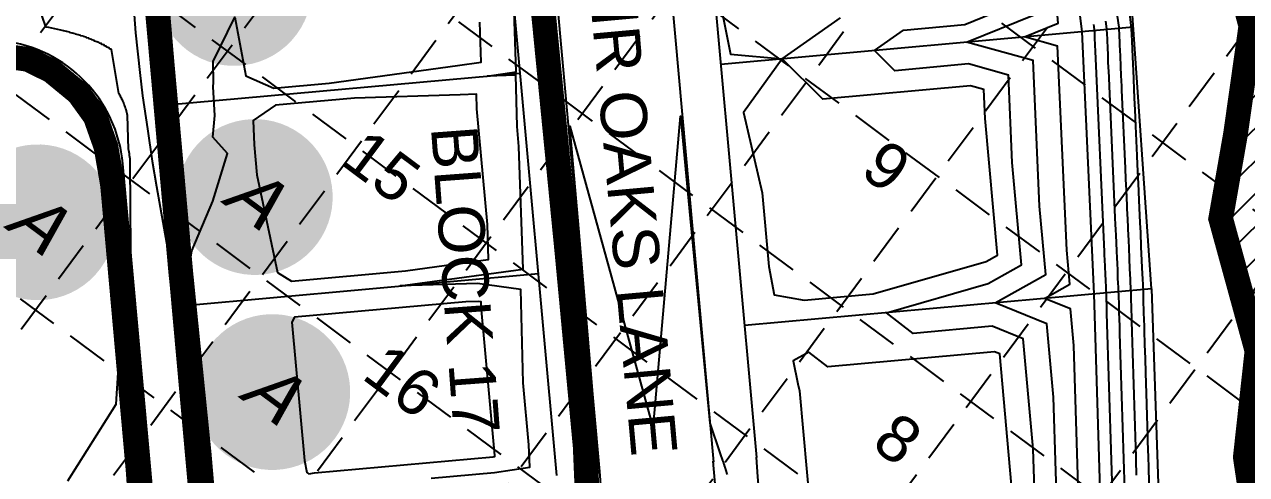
# Model space of a CAD drawing. Header units: feet. Extents: x 2260 to 6199, y 3666 to 7344.
# Drawn here: x 4487.2 to 4883.5, y 5452.8 to 5598.8 of the extents above; entities that cross this region are included whole.
import ezdxf
from ezdxf.enums import TextEntityAlignment as Align

# ---------------------------------------------------------------- set-up
doc = ezdxf.new("R2010")
doc.units = ezdxf.units.FT
doc.header["$LTSCALE"] = 40
doc.header["$MEASUREMENT"] = 0
doc.linetypes.add('HIDDEN', pattern=[0.375, 0.25, -0.125])
for name, color, linetype in [('ALTURA LOGO', 4, 'CONTINUOUS'), ('BOUNDARY-LINE', 1, 'CONTINUOUS'), ('EOP-PROP', 4, 'CONTINUOUS'), ('EROSION BLANKETS', 84, 'CONTINUOUS'), ('FLOW-ARROWS', 253, 'CONTINUOUS'), ('GRID', 254, 'HIDDEN'), ('LOT-NOS', 4, 'CONTINUOUS'), ('lots-line', 4, 'CONTINUOUS'), ('PC', 43, 'CONTINUOUS'), ('POND', 5, 'CONTINUOUS'), ('ST-ROW', 2, 'CONTINUOUS'), ('STREET-NAME', 3, 'CONTINUOUS')]:
    doc.layers.add(name, color=color, linetype=linetype)
doc.styles.add('altura', font='ARIAL.TTF', dxfattribs={"oblique": 15})
doc.styles.get("Standard").update_dxf_attribs({"font": 'ARIAL.TTF'})

msp = doc.modelspace()

# ---------------------------------------------------------------- hatches: boundary and pattern name
at = {"layer": 'ALTURA LOGO'}
h = msp.add_hatch(color=42, dxfattribs=at)
edge = h.paths.add_edge_path()
edge.add_ellipse((4555.17, 5610.59), major_axis=(15.08, 20.26), ratio=1, start_angle=-89.9995, end_angle=90.0005)
edge.add_ellipse((4555.17, 5610.59), major_axis=(15.08, 20.26), ratio=1, start_angle=89.9999, end_angle=269.9999)
h.paths.add_polyline_path([(4530.71, 5615.83), (4566.89, 5588.9), (4580.26, 5606.86), (4544.08, 5633.79)], flags=24)
h = msp.add_hatch(color=42, dxfattribs=at)
edge = h.paths.add_edge_path()
edge.add_ellipse((4561.89, 5542.81), major_axis=(15.08, 20.26), ratio=1, start_angle=-89.9995, end_angle=90.0005)
edge.add_ellipse((4561.89, 5542.81), major_axis=(15.08, 20.26), ratio=1, start_angle=89.9999, end_angle=269.9999)
h.paths.add_polyline_path([(4537.43, 5548.06), (4573.61, 5521.12), (4586.99, 5539.08), (4550.8, 5566.02)], flags=24)
h = msp.add_hatch(color=42, dxfattribs=at)
edge = h.paths.add_edge_path()
edge.add_ellipse((4491.52, 5534.61), major_axis=(15.08, 20.26), ratio=1, start_angle=-89.9995, end_angle=90.0005)
edge.add_ellipse((4491.52, 5534.61), major_axis=(15.08, 20.26), ratio=1, start_angle=89.9999, end_angle=269.9999)
h.paths.add_polyline_path([(4467.06, 5539.85), (4503.24, 5512.92), (4516.62, 5530.88), (4480.43, 5557.81)], flags=24)
h = msp.add_hatch(color=42, dxfattribs=at)
edge = h.paths.add_edge_path()
edge.add_ellipse((4567.57, 5479.58), major_axis=(15.08, 20.26), ratio=1, start_angle=-89.9995, end_angle=90.0005)
edge.add_ellipse((4567.57, 5479.58), major_axis=(15.08, 20.26), ratio=1, start_angle=89.9999, end_angle=269.9999)
h.paths.add_polyline_path([(4543.11, 5484.83), (4579.29, 5457.89), (4592.66, 5475.85), (4556.48, 5502.79)], flags=24)
at = {"layer": 'POND'}
h = msp.add_hatch(dxfattribs=at)
h.set_pattern_fill('ANSI31', color=256, scale=60, style=0)
edge = h.paths.add_edge_path()
edge.add_line((4863.35, 6262.33), (4832.61, 6283.58))
edge.add_line((4832.61, 6283.58), (4828.95, 6094.85))
edge.add_line((4828.95, 6094.85), (4828.26, 6021.94))
edge.add_line((4828.26, 6021.94), (4847.63, 5898.39))
edge.add_line((4847.63, 5898.39), (4848.09, 5787.7))
edge.add_line((4848.09, 5787.7), (4853.68, 5749.38))
edge.add_line((4853.68, 5749.38), (4869.8, 5688.77))
edge.add_line((4869.8, 5688.77), (4874.38, 5637.74))
edge.add_line((4874.38, 5637.74), (4884.84, 5598.23))
edge.add_line((4884.84, 5598.23), (4879.89, 5563.29))
edge.add_line((4879.89, 5563.29), (4875.07, 5535.8))
edge.add_line((4875.07, 5535.8), (4886.83, 5492.93))
edge.add_line((4886.83, 5492.93), (4883.05, 5458.46))
edge.add_line((4883.05, 5458.46), (4889.3, 5416.55))
edge.add_line((4889.3, 5416.55), (4906.43, 5313.8))
edge.add_line((4906.43, 5313.8), (4892, 5244.12))
edge.add_line((4892, 5244.12), (4898.16, 5209.04))
edge.add_line((4898.16, 5209.04), (4893.39, 5196.19))
edge.add_line((4893.39, 5196.19), (4908.41, 5098.29))
edge.add_line((4908.41, 5098.29), (4924.31, 5022.58))
edge.add_line((4924.31, 5022.58), (4923.27, 4983.4))
edge.add_line((4923.27, 4983.4), (4937.52, 4964.85))
edge.add_line((4937.52, 4964.85), (4969.27, 4921.35))
edge.add_line((4969.27, 4921.35), (4967.62, 4860.73))
edge.add_line((4967.62, 4860.73), (4960.16, 4836.43))
edge.add_line((4960.16, 4836.43), (4955.17, 4822.59))
edge.add_line((4955.17, 4822.59), (4971.99, 4795.47))
edge.add_line((4971.99, 4795.47), (4979.84, 4773.67))
edge.add_line((4979.84, 4773.67), (4989.69, 4738.4))
edge.add_line((4989.69, 4738.4), (4988.66, 4699.21))
edge.add_line((4988.66, 4699.21), (4985.5, 4689.56))
edge.add_line((4985.5, 4689.56), (4978.63, 4658.69))
edge.add_line((4978.63, 4658.69), (4976.82, 4640.05))
edge.add_line((4976.82, 4640.05), (4998.82, 4615.76))
edge.add_line((4998.82, 4615.76), (5014.41, 4588.23))
edge.add_line((5014.41, 4588.23), (5041.93, 4510.34))
edge.add_line((5041.93, 4510.34), (5037.43, 4487.52))
edge.add_line((5037.43, 4487.52), (5039.13, 4428.44))
edge.add_line((5039.13, 4428.44), (5050.17, 4396.85))
edge.add_line((5050.17, 4396.85), (5077.99, 4337.7))
edge.add_line((5077.99, 4337.7), (5172.27, 4069.55))
edge.add_line((5172.27, 4069.55), (5191.8, 4095.13))
edge.add_line((5191.8, 4095.13), (5125.44, 4396.17))
edge.add_line((5125.44, 4396.17), (5117.34, 4487.53))
edge.add_line((5117.34, 4487.53), (5073.41, 4643.97))
edge.add_line((5073.41, 4643.97), (5064.9, 4695.71))
edge.add_line((5064.9, 4695.71), (5032.39, 4796.89))
edge.add_line((5032.39, 4796.89), (5027.79, 4859.49))
edge.add_line((5027.79, 4859.49), (5015.99, 4975.61))
edge.add_line((5015.99, 4975.61), (4999.41, 5007.17))
edge.add_line((4999.41, 5007.17), (4995.84, 5066.28))
edge.add_line((4995.84, 5066.28), (4938.69, 5327.03))
edge.add_line((4938.69, 5327.03), (4957.4, 5595.01))
edge.add_line((4957.4, 5595.01), (4940.45, 5946.72))
edge.add_line((4940.45, 5946.72), (4931.05, 6032.46))
edge.add_line((4931.05, 6032.46), (4906.39, 6095.71))
edge.add_line((4906.39, 6095.71), (4865.82, 6172.04))
edge.add_line((4865.82, 6172.04), (4864.54, 6247.04))

# ---------------------------------------------------------------- linework, layer by layer
at = {"layer": 'BOUNDARY-LINE', "color": 7}
for q in [(4845.55, 5614.34), (4857.77, 5360.25)]:
    msp.add_line((4852.66, 5513.09), q, dxfattribs=at)
at = {"layer": 'EOP-PROP', "color": 7}
for p, q in [((4645.03, 6181.09), (4710.64, 5456.86)), ((4650.14, 5714.25), (4673.71, 5453.83)), ((4541.25, 5441.83), (4516.85, 5711.42)), ((4529.3, 5440.75), (4519.09, 5553.6))]:
    msp.add_line(p, q, dxfattribs=at)
for centre, radius, start, end in [((4475.27, 5549.63), 44, 5.1728, 83.5804), ((4174.1, 5408.6), 538.66, 323.3765, 5.1728), ((4174.1, 5408.6), 501.66, 323.3765, 5.1728)]:
    msp.add_arc(centre, radius, start, end, dxfattribs=at)
at = {"layer": 'EROSION BLANKETS', "const_width": 8}
for points in [[(4671.33, 5406.6), (4669.01, 5461.99), (4663.15, 5524.35), (4654.51, 5612.4), (4648.02, 5690.09), (4646.19, 5713.91), (4643.76, 5720.35), (4640.06, 5724.92), (4635.73, 5727.47), (4631.17, 5728.39), (4624.12, 5727.72), (4594.71, 5725.39), (4568.1, 5725.03), (4542.49, 5725.57), (4528.39, 5726.09), (4525.98, 5726.05), (4525.35, 5725.96), (4525.02, 5725.73), (4523.95, 5724.93), (4522.78, 5723.89), (4522.64, 5722.72)], [(4462.14, 5156.9), (4459, 5158.87), (4457.37, 5164.32), (4461.37, 5171.63), (4471.19, 5184.89), (4491.61, 5212.94), (4502.98, 5232.65), (4515.51, 5259.74), (4526.74, 5285.91), (4536.96, 5322.88), (4543.87, 5358.18), (4547.09, 5387.83), (4547.01, 5406.17), (4546.38, 5430.26), (4543.85, 5459.68), (4537.86, 5518.71), (4531.81, 5586.52), (4527.34, 5639.5), (4523.24, 5685.02), (4520.52, 5711.99), (4521.4, 5716.25), (4521.8, 5720.87), (4522.4, 5722.7), (4524.33, 5724.29)], [(4465.56, 5590.67), (4488.36, 5587.43), (4495.92, 5583.7), (4504.7, 5576.49), (4510.15, 5568.93), (4513.65, 5559.04), (4515.77, 5546.66), (4524.06, 5454.1), (4526.54, 5418.13), (4525.94, 5388.86), (4521.24, 5347.05), (4513.56, 5313.46), (4501.87, 5278.67), (4485.66, 5243.22), (4465.28, 5209.43)]]:
    msp.add_lwpolyline(points, dxfattribs=at)
at = {"layer": 'FLOW-ARROWS', "color": 7}
for points in [[(4765.55, 5588.5, 0, 1.67, 0), (4760.55, 5588.24, 0, 0, 0), (4744.69, 5587.4, 0, 0, 0)], [(4715.91, 5584.28, 0, 1.67, 0), (4720.9, 5583.98, 0, 0, 0), (4727.49, 5583.59, 0, 0, 0)], [(4599.86, 5579.09, 0, 1.67, 0), (4594.86, 5578.93, 0, 0, 0), (4579.6, 5578.44, 0, 0, 0)], [(4564.95, 5566.35, 0, 1.67, 0), (4563.18, 5561.67, 0, 0, 0), (4561.62, 5557.54, 0, 0, 0)], [(4563.13, 5536.25, 0, 1.67, 0), (4562.19, 5541.16, 0, 0, 0), (4561.15, 5546.6, 0, 0, 0)], [(4601.99, 5514.1, 0, 1.67, 0), (4597, 5513.76, 0, 0, 0), (4584.13, 5512.88, 0, 0, 0)], [(4568.36, 5505.25, 0, 1.67, 0), (4567.03, 5500.44, 0, 0, 0), (4565.49, 5494.89, 0, 0, 0)], [(4773.21, 5503.84, 0, 1.67, 0), (4768.22, 5503.58, 0, 0, 0), (4752.36, 5502.75, 0, 0, 0)], [(4723.57, 5499.62, 0, 1.67, 0), (4728.56, 5499.32, 0, 0, 0), (4735.15, 5498.93, 0, 0, 0)], [(4566.23, 5472.56, 0, 1.67, 0), (4565.92, 5477.55, 0, 0, 0), (4565.26, 5488.61, 0, 0, 0)]]:
    msp.add_lwpolyline(points, format="xyseb", dxfattribs=at)
at = {"layer": 'GRID', "linetype": 'HIDDEN', "ltscale": 1.35}
for p, q in [((3177.27, 6805.06), (5779.7, 4875.88)), ((3146.15, 6763.08), (5748.58, 4833.91)), ((3115.04, 6721.11), (5717.47, 4791.93)), ((3083.92, 6679.13), (5686.35, 4749.96)), ((3052.8, 6637.16), (5655.24, 4707.99)), ((3021.69, 6595.18), (5624.12, 4666.01)), ((4946.68, 6208.84), (3857.49, 4739.54)), ((4988.65, 6177.73), (3899.47, 4708.43)), ((5030.63, 6146.61), (3941.44, 4677.31)), ((5072.6, 6115.5), (3983.42, 4646.2)), ((5114.58, 6084.38), (4025.39, 4615.08)), ((5156.55, 6053.27), (4067.37, 4583.97)), ((5198.53, 6022.15), (4109.34, 4552.85)), ((5240.5, 5991.04), (4151.32, 4521.73))]:
    msp.add_line(p, q, dxfattribs=at)
at = {"layer": 'lots-line', "color": 7}
for p, q in [((4545.24, 5442.2), (4519.98, 5721.22)), ((4846.71, 5597.9), (4712.97, 5585.8)), ((4533.43, 5572.65), (4647.96, 5583.02)), ((4525.32, 5440.39), (4515.1, 5553.24)), ((4539.31, 5507.69), (4653.84, 5518.06)), ((4852.66, 5513.09), (4720.64, 5501.14))]:
    msp.add_line(p, q, dxfattribs=at)
msp.add_arc((4475.27, 5549.63), 40, 5.1728, 83.5804, dxfattribs=at)
at = {"layer": 'PC', "color": 43, "flags": 128}
for points, elevation in [([(4829.58, 5424.8), (4827.43, 5494.68), (4826.36, 5506.54), (4817.96, 5509.95), (4826.17, 5514.55), (4825.17, 5525.61), (4822.21, 5591.72), (4811.42, 5594.71), (4822.37, 5599.16), (4821.47, 5609.12), (4813.14, 5676.65), (4802.38, 5679.24), (4812.5, 5683.72), (4811.6, 5693.68), (4804.4, 5765.27), (4793.81, 5850.16), (4786.73, 5935.37)], 545), ([(4836.82, 5419.68), (4834, 5511.41), (4830.19, 5596.41), (4819.78, 5680.81)], 544), ([(4709.78, 5621.13), (4716.16, 5589.09), (4732.89, 5587.6), (4751.77, 5600.86)], 548), ([(4501.22, 5450.75), (4516.97, 5475.65), (4519.06, 5509.57), (4519.7, 5513.02), (4521.76, 5524.12), (4521.75, 5524.7), (4521.75, 5525.11), (4521.74, 5525.76), (4521.52, 5553.82), (4521.51, 5554.01), (4521.48, 5554.6), (4521.43, 5555.17), (4521.37, 5555.73), (4521.31, 5556.28), (4521.22, 5556.82), (4521.13, 5557.34), (4521.03, 5557.86), (4520.91, 5558.36), (4520.61, 5569.25), (4520.5, 5569.74), (4520.39, 5570.22), (4520.28, 5570.68), (4520.15, 5571.14), (4520.02, 5571.58), (4519.88, 5572.01), (4519.73, 5572.43), (4519.58, 5572.83), (4519.43, 5573.22), (4519.26, 5573.61), (4519.1, 5573.98), (4518.92, 5574.34), (4518.75, 5574.69), (4518.56, 5575.02), (4518.5, 5575.17), (4518.34, 5575.49), (4518.18, 5575.79), (4518.02, 5576.08), (4517.86, 5576.36), (4515.38, 5590.66), (4514.75, 5590.87), (4514.6, 5591.17), (4513.96, 5591.37), (4513.81, 5591.65), (4513.15, 5591.85), (4513.01, 5592.11), (4512.33, 5592.3), (4512.19, 5592.54), (4511.5, 5592.74), (4511.36, 5592.96), (4510.65, 5593.15), (4509.93, 5593.35), (4509.8, 5593.55), (4509.06, 5593.74), (4508.93, 5593.92), (4508.18, 5594.12), (4508.06, 5594.27), (4507.29, 5594.47), (4507.17, 5594.61), (4506.39, 5594.8), (4506.28, 5594.93), (4505.48, 5595.12), (4505.38, 5595.23), (4504.57, 5595.42), (4503.74, 5595.62), (4503.65, 5595.71), (4502.8, 5595.9), (4502.72, 5595.98), (4501.86, 5596.18), (4501.79, 5596.24), (4500.92, 5596.43), (4500.85, 5596.49), (4499.96, 5596.68), (4499.9, 5596.73), (4499.01, 5596.91), (4498.96, 5596.95), (4498.05, 5597.14), (4498.01, 5597.16), (4497.08, 5597.35), (4497.05, 5597.37), (4496.12, 5597.55), (4496.1, 5597.57), (4495.15, 5597.75), (4494.21, 5597.93), (4494.14, 5598.11), (4494.12, 5598.17), (4494.07, 5598.32), (4492.08, 5603.96)], 549), ([(4522.45, 5606.36), (4523.21, 5596.05), (4524.66, 5583.19), (4525.51, 5575.65), (4527.07, 5564.97), (4528.61, 5554.46), (4530.05, 5546.2), (4533.54, 5526.17)], 549), ([(4619.06, 5451.69), (4639.6, 5453.55), (4651.02, 5455.24), (4650.77, 5462.46), (4648.95, 5482.55), (4648.19, 5512.85), (4634.05, 5514.8), (4609.02, 5514), (4633.82, 5517.41), (4648.89, 5519.45), (4647.5, 5559.18), (4646.91, 5565.67), (4646.48, 5582.29), (4637.22, 5582.04), (4646.63, 5583.39), (4645.85, 5606.31)], 548), ([(4815.09, 5435.02), (4814.28, 5461.23), (4811.06, 5496.8), (4800.99, 5500.9), (4775.38, 5498.58), (4766.7, 5505.31), (4799.73, 5514.8), (4810.51, 5520.83), (4807.5, 5554.02), (4806.23, 5582.36), (4793.29, 5585.94), (4769.39, 5583.77), (4762.77, 5590.3), (4772.21, 5596.93), (4792.13, 5598.74), (4806.73, 5604.68)], 547), ([(4851.89, 5450.14), (4851.74, 5455.2), (4851.64, 5458.49), (4851.48, 5463.55), (4851.44, 5465.02), (4851.32, 5468.73), (4851.23, 5471.78), (4851.11, 5475.77), (4850.8, 5485.82), (4850.65, 5490.46), (4850.51, 5495.02), (4850.38, 5499.5), (4850.33, 5500.93), (4850.2, 5505.28), (4850.07, 5509.6), (4850, 5511.9), (4849.99, 5512.12), (4849.8, 5516.38), (4849.73, 5517.81), (4849.54, 5522.19), (4849.33, 5526.67), (4849.13, 5531.27), (4848.98, 5534.49), (4848.77, 5539.36), (4848.54, 5544.39), (4848.52, 5544.96), (4848.33, 5549.14), (4848.14, 5553.36), (4848.01, 5556.23), (4847.8, 5561.01), (4847.58, 5565.82), (4847.34, 5571.18), (4847.27, 5572.8), (4847.06, 5577.42), (4846.89, 5581.32), (4846.68, 5585.94), (4846.47, 5590.63), (4846.46, 5590.86), (4846.24, 5595.66), (4846.18, 5597.12), (4846.07, 5598.37), (4845.48, 5603.18)], 540), ([(4533.54, 5526.17), (4533.61, 5525.77), (4533.71, 5525.2), (4534.82, 5522.29), (4538.98, 5511.37), (4541.47, 5525.33), (4548.29, 5541.46), (4553.01, 5556.93), (4548.26, 5562.18), (4548.96, 5569.28), (4548.4, 5578.52), (4548.51, 5579.9), (4548.38, 5586.74), (4555.47, 5601.11), (4559, 5582.13), (4568.08, 5578.08), (4586.01, 5579.7), (4627.66, 5585.48), (4635.29, 5586.57), (4634.85, 5599.54)], 549), ([(4822.33, 5429.91), (4820.86, 5477.95), (4818.71, 5501.67), (4801.92, 5508.5), (4818.34, 5517.69), (4816.33, 5539.82), (4814.22, 5587.04), (4792.65, 5593.01), (4814.55, 5601.92)], 546), ([(4843.96, 5447.73), (4842.4, 5498.61), (4842.33, 5500.93), (4842.26, 5503.21), (4842.19, 5505.45), (4842.17, 5506.17), (4842.1, 5508.34), (4842.03, 5510.5), (4842, 5511.65), (4841.99, 5511.76), (4841.9, 5513.89), (4841.87, 5514.61), (4841.77, 5516.8), (4841.67, 5519.04), (4841.57, 5521.34), (4841.49, 5522.95), (4841.38, 5525.38), (4841.27, 5527.9), (4841.26, 5528.18), (4841.17, 5530.27), (4841.07, 5532.38), (4841.01, 5533.82), (4840.9, 5536.21), (4840.79, 5538.61), (4838.77, 5583.79), (4838.73, 5584.6), (4838.63, 5586.91), (4838.54, 5588.87), (4838.44, 5591.17), (4838.33, 5593.52), (4838.33, 5593.63), (4838.22, 5596.03), (4838.19, 5596.77), (4838.13, 5597.39), (4837.84, 5599.79)], 542), ([(4847.82, 5452.59), (4847.78, 5453.69), (4847.7, 5456.47), (4847.63, 5458.76), (4847.54, 5461.75), (4846.6, 5492.22), (4846.49, 5495.7), (4846.39, 5499.12), (4846.28, 5502.48), (4846.25, 5503.55), (4846.15, 5506.81), (4846.05, 5510.05), (4846, 5511.77), (4845.99, 5511.94), (4845.85, 5515.14), (4845.8, 5516.21), (4845.65, 5519.49), (4845.5, 5522.86), (4845.35, 5526.3), (4845.24, 5528.72), (4845.08, 5532.37), (4844.91, 5536.14), (4844.89, 5536.57), (4844.75, 5539.71), (4844.6, 5542.87), (4844.51, 5545.02), (4844.35, 5548.61), (4844.19, 5552.21), (4843.05, 5577.48), (4843, 5578.7), (4842.84, 5582.16), (4842.71, 5585.1), (4842.56, 5588.55), (4842.4, 5592.08), (4842.39, 5592.25), (4842.23, 5595.85), (4842.18, 5596.95), (4842.1, 5597.88), (4841.66, 5601.48)], 541), ([(4840.39, 5433.7), (4838.2, 5505.01), (4838.17, 5506.17), (4838.13, 5507.31), (4838.1, 5508.43), (4838.09, 5508.79), (4838.05, 5509.87), (4838.02, 5510.95), (4838, 5511.53), (4838, 5511.58), (4837.95, 5512.65), (4837.93, 5513.01), (4837.89, 5514.1), (4837.84, 5515.22), (4837.78, 5516.37), (4837.75, 5517.18), (4837.69, 5518.39), (4837.64, 5519.65), (4837.63, 5519.79), (4837.58, 5520.84), (4837.54, 5521.89), (4837.5, 5522.61), (4837.45, 5523.81), (4837.4, 5525.01), (4834.48, 5590.1), (4834.46, 5590.51), (4834.41, 5591.66), (4834.37, 5592.64), (4834.31, 5593.79), (4834.26, 5594.96), (4834.26, 5595.02), (4834.21, 5596.22), (4834.19, 5596.59), (4834.16, 5596.9), (4834.01, 5598.1), (4833.93, 5598.79)], 543), ([(4798.67, 5568.23), (4798.24, 5577.67), (4793.93, 5578.87), (4746.12, 5574.54), (4732.89, 5587.6), (4720.32, 5570.21), (4726.36, 5544.2), (4728.52, 5520.34), (4730.32, 5511.15), (4739.97, 5509.39), (4762.38, 5511.42), (4799.08, 5521.96), (4802.67, 5523.97), (4798.67, 5568.23)], 548), ([(4633.4, 5522), (4637.71, 5522.58), (4637.31, 5533.93), (4633.92, 5571.36), (4633.8, 5576.11), (4628.52, 5575.97), (4594.19, 5574.87), (4568.58, 5572.56), (4561.33, 5567.63), (4561.66, 5559.71), (4562.53, 5550.02), (4569.24, 5518.39), (4573.74, 5515.54), (4610.73, 5518.89), (4633.4, 5522)], 549), ([(4670.59, 5452.63), (4670.63, 5452.89), (4670.65, 5452.97), (4670.69, 5453.22), (4670.7, 5453.3), (4670.74, 5453.56), (4670.74, 5453.56), (4672.6, 5466.15), (4669.76, 5499.36), (4668.34, 5515.97), (4666.92, 5532.57), (4664.08, 5565.78), (4677.55, 5516.8), (4691.02, 5467.81), (4695.48, 5518.42), (4699.93, 5569.03), (4703.1, 5535.85), (4704.69, 5519.26), (4709.45, 5469.48), (4712.82, 5459.55), (4713.54, 5457.43), (4713.59, 5457.27), (4713.6, 5457.22), (4713.69, 5456.96), (4713.72, 5456.88), (4713.74, 5456.8), (4713.83, 5456.53), (4713.86, 5456.45), (4713.94, 5456.19), (4714.03, 5455.93), (4714.06, 5455.84), (4714.08, 5455.76), (4714.17, 5455.5), (4714.25, 5455.24), (4714.28, 5455.15), (4714.36, 5454.89), (4714.39, 5454.8), (4714.48, 5454.55), (4714.51, 5454.46), (4714.59, 5454.2), (4714.62, 5454.11), (4714.7, 5453.86), (4714.73, 5453.76), (4714.81, 5453.51), (4714.84, 5453.42), (4714.87, 5453.32), (4714.95, 5453.07), (4715.03, 5452.82)], 547), ([(4639.14, 5458.63), (4639.68, 5458.71), (4639.67, 5459.05), (4635.29, 5507.44), (4635.25, 5508.88), (4634.58, 5508.97), (4630.29, 5508.83), (4574.8, 5503.81), (4573.94, 5502.21), (4578, 5457.4), (4578.77, 5453.5), (4579.4, 5453.07), (4581.25, 5453.39), (4639.14, 5458.63)], 549), ([(4807.71, 5444.5), (4803.42, 5491.93), (4801.74, 5492.61), (4747.67, 5487.71), (4741.5, 5492.5), (4736.46, 5489.66), (4738.01, 5482.29), (4738.5, 5479.96), (4742.08, 5440.41)], 548)]:
    msp.add_lwpolyline(points, dxfattribs=dict(at, elevation=elevation))
at = {"layer": 'POND', "const_width": 8}
msp.add_lwpolyline([(4832.66, 6286.27), (4832.61, 6283.58), (4828.95, 6094.85), (4828.26, 6021.94), (4847.63, 5898.39), (4848.09, 5787.7), (4853.68, 5749.38), (4869.8, 5688.77), (4874.38, 5637.74), (4884.84, 5598.23), (4879.89, 5563.29), (4875.07, 5535.8), (4886.83, 5492.93), (4883.05, 5458.46), (4889.3, 5416.55)], dxfattribs=at)
at = {"layer": 'ST-ROW', "color": 7}
for p, q in [((4659.06, 6181.36), (4724.51, 5458.42)), ((4659.77, 5452.56), (4635.25, 5723.44))]:
    msp.add_line(p, q, dxfattribs=at)
msp.add_arc((4174.1, 5408.6), 552.66, 323.3765, 5.1728, dxfattribs=at)

# ---------------------------------------------------------------- texts
at = {"layer": 'ALTURA LOGO', "color": 164, "style": 'altura', "oblique": 15, "width": 1.035276}
for p in [(4556.97, 5536.59), (4486.6, 5528.39), (4562.65, 5473.36)]:
    msp.add_text('A', height=16.58, rotation=323.3354, dxfattribs=at).set_placement(p, align=Align.CENTER)
at = {"layer": 'LOT-NOS', "color": 7}
msp.add_text('BLOCK 17', height=15, rotation=274.2593, dxfattribs=at).set_placement((4618.99, 5565.39))
for s, p in [('15', (4603.14, 5552.76)), ('9', (4766.78, 5552.81)), ('16', (4609.91, 5483.28)), ('8', (4770.49, 5464.44))]:
    msp.add_text(s, height=15, rotation=323.3354, dxfattribs=at).set_placement(p, align=Align.MIDDLE_CENTER)
at = {"layer": 'STREET-NAME', "color": 7}
msp.add_text('FAIR OAKS LANE', height=15, rotation=275.1729, dxfattribs=at).set_placement((4668.55, 5630.02))

doc.saveas('drawing.dxf')
